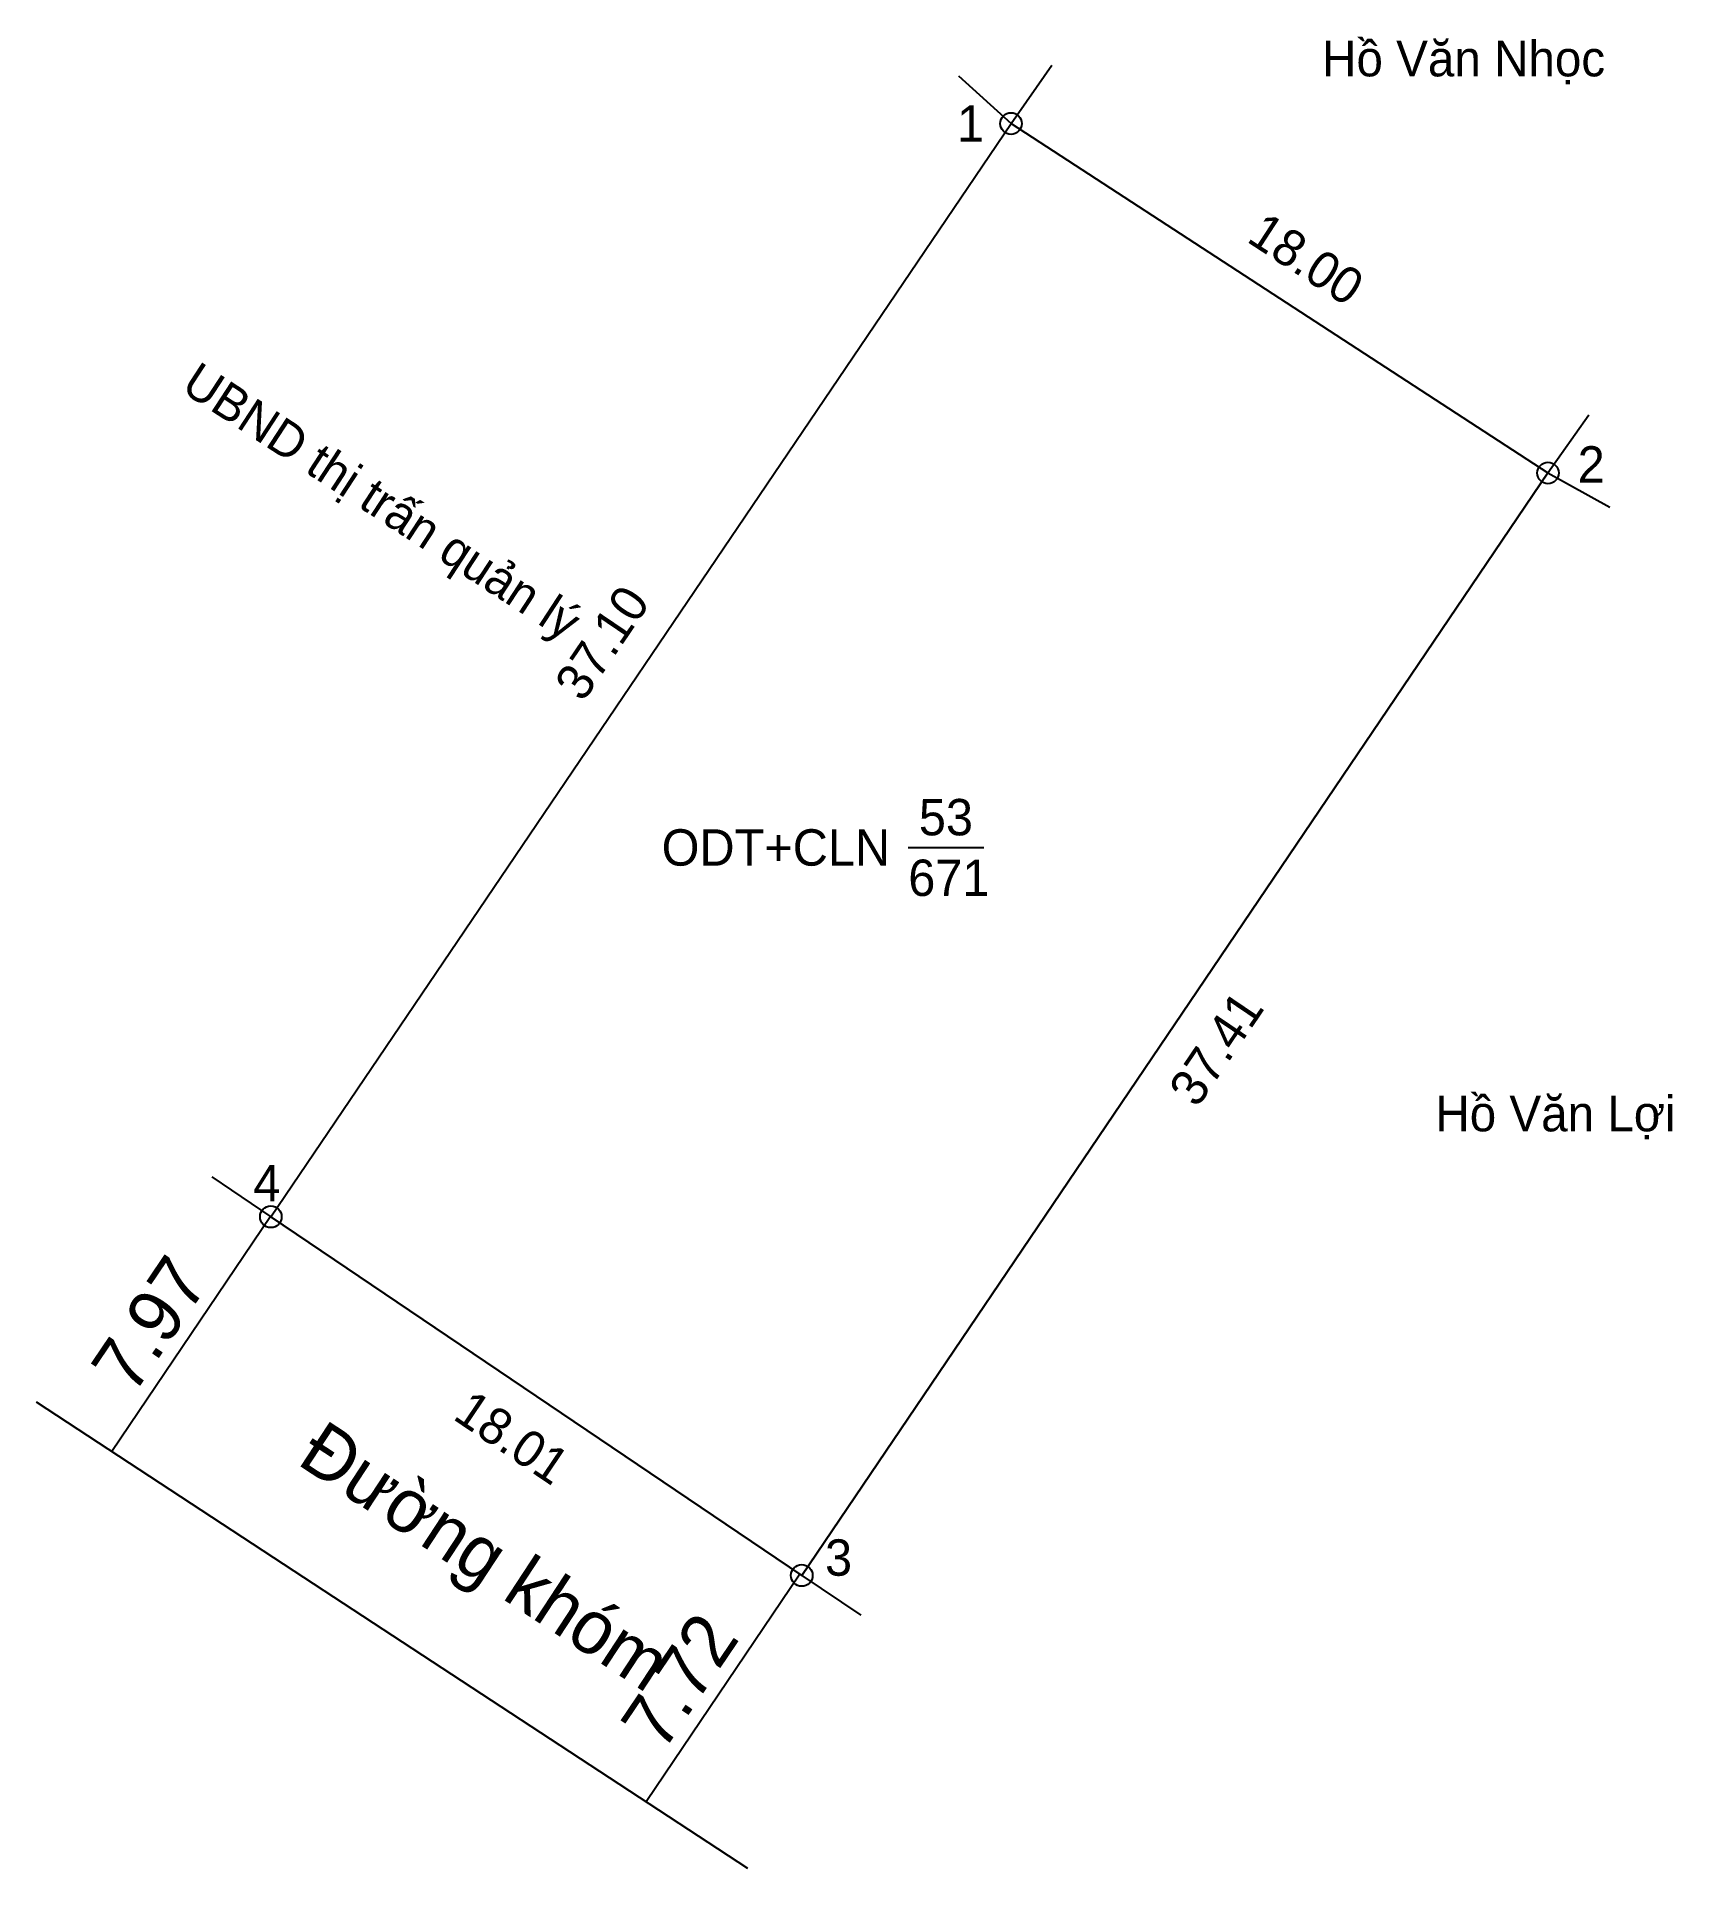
# Model space of a CAD drawing. Extents: x 535667 to 535712.9, y 1839195.2 to 1839246.7.
import ezdxf

# ---------------------------------------------------------------- set-up
doc = ezdxf.new("R2010")
doc.units = 0
for name, color, linetype in [('CanhThua', 7, 'Continuous'), ('ChieuDaiCanhThua', 7, 'Continuous'), ('Level 1', 7, 'Continuous'), ('Level 10', 7, 'Continuous'), ('Level 16', 7, 'Continuous'), ('MocDinhThua', 7, 'Continuous'), ('NhanDiaChinhThua', 7, 'Continuous'), ('SoHieuDinhThua', 7, 'Continuous')]:
    doc.layers.add(name, color=color, linetype=linetype)

msp = doc.modelspace()

# ---------------------------------------------------------------- linework, layer by layer
at = {"layer": 'CanhThua'}
for p, q in [((535673.54, 1839213.51), (535694.34, 1839244.23)), ((535694.34, 1839244.23), (535709.43, 1839234.41)), ((535709.43, 1839234.41), (535688.46, 1839203.43)), ((535688.46, 1839203.43), (535673.54, 1839213.51))]:
    msp.add_line(p, q, dxfattribs=at)
at = {"layer": 'Level 10'}
for p, q in [((535694.34, 1839244.23), (535695.489, 1839245.869)), ((535692.866, 1839245.57), (535694.34, 1839244.23)), ((535673.54, 1839213.51), (535694.34, 1839244.23)), ((535694.34, 1839244.23), (535709.43, 1839234.41)), ((535709.43, 1839234.41), (535710.573, 1839236.044)), ((535688.46, 1839203.43), (535709.43, 1839234.41)), ((535709.43, 1839234.41), (535711.172, 1839233.448)), ((535671.884, 1839214.631), (535673.54, 1839213.51)), ((535673.534, 1839213.514), (535669.074, 1839206.912)), ((535673.54, 1839213.51), (535688.46, 1839203.43)), ((535674.2, 1839203.55), (535666.959, 1839208.299)), ((535686.945, 1839195.2), (535674.2, 1839203.55)), ((535688.406, 1839203.467), (535684.086, 1839197.073)), ((535688.46, 1839203.43), (535690.119, 1839202.312))]:
    msp.add_line(p, q, dxfattribs=at)
at = {"layer": 'MocDinhThua'}
for centre in [(535694.34, 1839244.23), (535709.43, 1839234.41), (535673.54, 1839213.51), (535688.46, 1839203.43)]:
    msp.add_circle(centre, 0.304, dxfattribs=at)
at = {"layer": 'NhanDiaChinhThua'}
msp.add_line((535691.452, 1839223.887), (535693.573, 1839223.887), dxfattribs=at)

# ---------------------------------------------------------------- texts
at = {"layer": 'ChieuDaiCanhThua'}
for s, rotation, p in [('18.00', 326.9454, (535700.926, 1839240.932)), ('37.10', 55.8987, (535682.31, 1839227.941)), ('37.41', 55.9064, (535699.569, 1839216.54)), ('18.01', 325.9569, (535678.621, 1839207.844))]:
    msp.add_text(s, height=1.0223, rotation=rotation, dxfattribs=at).set_placement(p)
at = {"layer": 'Level 1'}
for s, rotation, p in [('7.97', 55.9569, (535669.669, 1839208.463)), ('Đường khóm', 326.7401, (535674.235, 1839206.583)), ('7.72', 55.9569, (535684.553, 1839198.434))]:
    msp.add_text(s, height=1.5, rotation=rotation, dxfattribs=at).set_placement(p)
at = {"layer": 'Level 16'}
for s, height, p in [('Hồ Văn Nhọc', 1.00002, (535703.082, 1839245.555)), ('Hồ Văn Lợi', 1, (535706.265, 1839215.91))]:
    msp.add_text(s, height=height, dxfattribs=at).set_placement(p)
msp.add_text('UBND thị trấn quản lý', height=1.00002, rotation=326.8833, dxfattribs=at).set_placement((535670.977, 1839236.732))
at = {"layer": 'NhanDiaChinhThua'}
for s, p in [('53', (535691.751, 1839224.228)), ('ODT+CLN', (535684.522, 1839223.376)), ('671', (535691.453, 1839222.524))]:
    msp.add_text(s, height=1.0223, dxfattribs=at).set_placement(p)
at = {"layer": 'SoHieuDinhThua'}
for s, p in [('1', (535692.825, 1839243.719)), ('2', (535710.264, 1839234.14)), ('4', (535673.047, 1839213.944)), ('3', (535689.114, 1839203.423))]:
    msp.add_text(s, height=1.022, dxfattribs=at).set_placement(p)

doc.saveas('drawing.dxf')
